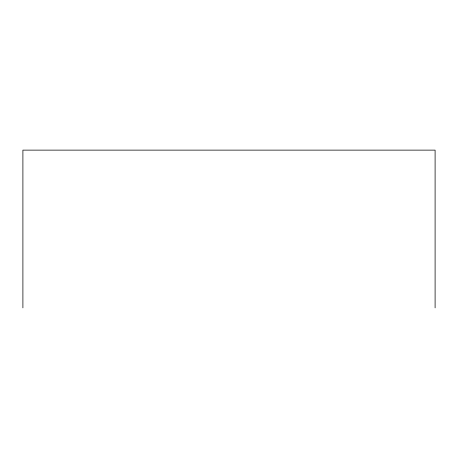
<?xml version="1.0" encoding="UTF-8"?>
<svg xmlns="http://www.w3.org/2000/svg" width="458" height="458" viewBox="0 0 458 458"><rect width="100%" height="100%" fill="white"/><g stroke="black" fill="none" stroke-linecap="round" stroke-linejoin="round"><path stroke-width="0.69" d="M435.1 307.873L435.1 150.127L22.9 150.127L22.9 307.873"/></g></svg>
